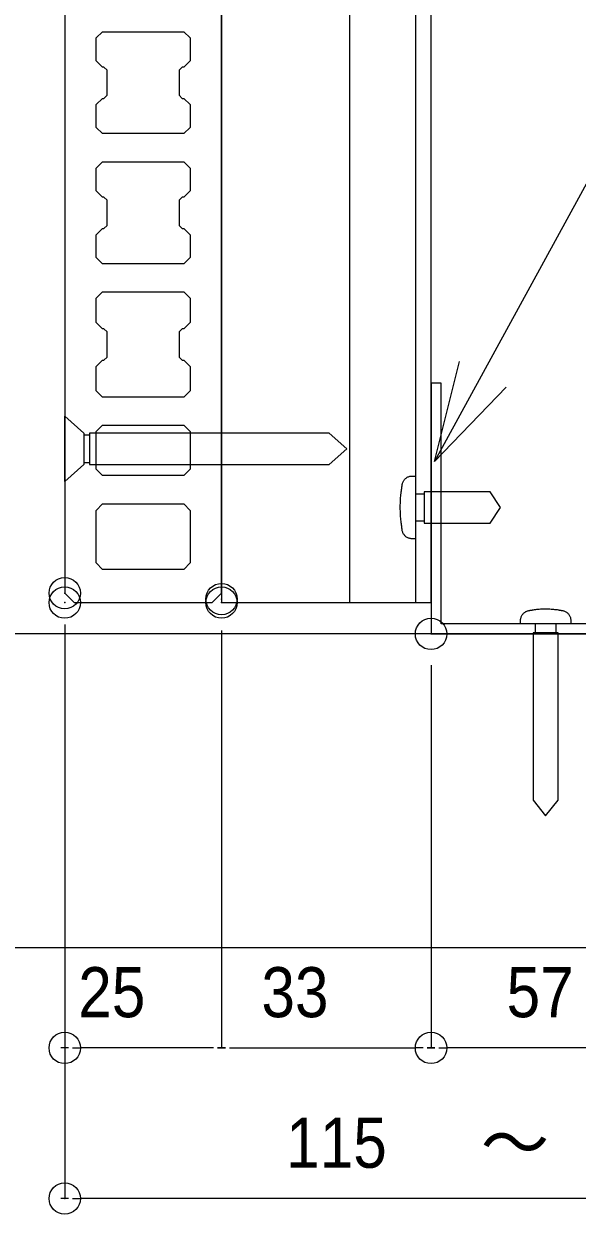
# Model space of a CAD drawing. Units: millimetres, scale not verified. Extents: x -450 to 450, y -136 to 136.
# Drawn here: x 316.69 to 334.33, y -8.65 to 29.3 of the extents above; entities that cross this region are included whole.
import ezdxf
from ezdxf.enums import TextEntityAlignment as Align

# ---------------------------------------------------------------- set-up
doc = ezdxf.new("R2010")
doc.units = ezdxf.units.MM
doc.header["$LTSCALE"] = 2
doc.header["$PDMODE"] = 32
doc.header["$PDSIZE"] = 1
for name, color, linetype, lineweight in [('0-0_一般', 4, 'Continuous', 9), ('0-1_デッキ', 4, 'Continuous', 9), ('0-4_文字', 4, 'Continuous', 9), ('0-5_幕板下地', 1, 'Continuous', 9), ('0-6_ビス', 4, 'Continuous', 9), ('0-9_寸法', 7, 'Continuous', 9), ('0-A_0', 2, 'Continuous', 9)]:
    doc.layers.add(name, color=color, linetype=linetype, lineweight=lineweight)
doc.layers.add('0-B_Defpoints', color=7, linetype='Continuous')
doc.styles.add('Osaka', font='')
doc.styles.get('Osaka').set_extended_font_data('Osaka')

# ---------------------------------------------------------------- blocks, each defined once
blk = doc.blocks.new('グループ-29-1')
at = {"layer": '0-5_幕板下地', "color": 4}
for p, q in [((10751, -4538.53), (10751, -4926.53)), ((10817.8, -4926.53), (10817.8, -4538.53)), ((10751, -4926.53), (10817.8, -4926.53))]:
    blk.add_line(p, q, dxfattribs=at)
at = {"layer": '0-5_幕板下地', "color": 7}
for p, q in [((10791.8, -4538.53), (10791.8, -4926.53)), ((10812.8, -4538.53), (10812.8, -4926.53))]:
    blk.add_line(p, q, dxfattribs=at)
blk = doc.blocks.new('_DOT')
at = {"layer": '0-A_0', "color": 7}
for p, q in [((-1, 0), (-2, 0)), ((-0.5, 0), (0.5, 0))]:
    blk.add_line(p, q, dxfattribs=at)
blk = doc.blocks.new('グループ-164-1')
at = {"layer": '0-5_幕板下地', "color": 4}
for p, q in [((10850.96, -4933.33), (10850.96, -4936.13)), ((10857.75, -4936.13), (10857.75, -4933.33))]:
    blk.add_line(p, q, dxfattribs=at)
for points in [[(10846.35, -4933.33), (10846.35, -4933.28), (10846.35, -4933.22), (10846.35, -4933.17), (10846.35, -4933.12), (10846.35, -4933.07), (10846.35, -4933.02), (10846.35, -4932.96), (10846.35, -4932.91), (10846.35, -4932.86), (10846.35, -4932.81), (10846.35, -4932.75), (10846.35, -4932.7), (10846.35, -4932.65), (10846.35, -4932.6), (10846.35, -4932.54), (10846.35, -4932.49), (10846.35, -4932.44), (10846.35, -4932.39), (10846.35, -4932.34), (10846.35, -4932.28), (10846.35, -4932.23), (10846.36, -4932.07), (10846.37, -4931.87), (10846.4, -4931.67), (10846.44, -4931.46), (10846.5, -4931.26), (10846.57, -4931.06), (10846.66, -4930.86), (10846.76, -4930.66), (10846.87, -4930.47), (10847, -4930.29), (10847.14, -4930.12), (10847.29, -4929.96), (10847.45, -4929.81), (10847.62, -4929.67), (10847.8, -4929.54), (10847.98, -4929.43), (10848.17, -4929.33), (10848.36, -4929.25)], [(10848.36, -4929.25), (10848.56, -4929.18), (10848.75, -4929.12), (10848.95, -4929.07), (10849.08, -4929.05), (10849.14, -4929.04), (10849.2, -4929.03), (10849.26, -4929.02), (10849.32, -4929.01), (10849.38, -4929), (10849.45, -4928.99), (10849.51, -4928.98), (10849.57, -4928.97), (10849.63, -4928.96), (10849.69, -4928.95), (10849.75, -4928.94), (10849.81, -4928.94), (10849.88, -4928.93), (10849.94, -4928.92), (10850, -4928.91), (10850.06, -4928.9), (10850.12, -4928.89), (10850.18, -4928.88), (10850.24, -4928.87), (10850.31, -4928.86), (10850.45, -4928.83), (10850.82, -4928.78), (10851.2, -4928.73), (10851.58, -4928.68), (10851.95, -4928.64), (10852.33, -4928.61), (10852.71, -4928.58), (10853.08, -4928.56), (10853.46, -4928.55), (10853.83, -4928.53), (10854.21, -4928.53), (10854.59, -4928.53), (10854.96, -4928.54), (10855.34, -4928.55), (10855.72, -4928.57)], [(10855.72, -4928.57), (10856.09, -4928.59), (10856.47, -4928.62), (10856.85, -4928.65), (10857.22, -4928.69), (10857.6, -4928.74), (10857.98, -4928.79), (10858.35, -4928.85), (10858.41, -4928.86), (10858.47, -4928.87), (10858.54, -4928.88), (10858.6, -4928.89), (10858.66, -4928.9), (10858.72, -4928.91), (10858.78, -4928.92), (10858.84, -4928.93), (10858.91, -4928.94), (10858.97, -4928.95), (10859.03, -4928.96), (10859.09, -4928.97), (10859.15, -4928.98), (10859.21, -4928.99), (10859.27, -4929), (10859.34, -4929.01), (10859.4, -4929.02), (10859.46, -4929.03), (10859.52, -4929.04), (10859.58, -4929.05), (10859.64, -4929.06), (10859.8, -4929.08), (10860, -4929.13), (10860.19, -4929.19), (10860.39, -4929.27), (10860.58, -4929.35), (10860.77, -4929.46), (10860.95, -4929.57), (10861.13, -4929.7), (10861.3, -4929.84), (10861.46, -4930), (10861.6, -4930.16)], [(10856.89, -4933.33), (10856.14, -4933.33), (10855.39, -4933.33), (10854.63, -4933.33), (10853.88, -4933.33), (10853.13, -4933.33), (10852.38, -4933.33), (10851.62, -4933.33), (10850.87, -4933.33), (10850.12, -4933.33), (10849.36, -4933.33), (10848.61, -4933.33), (10847.86, -4933.33), (10847.11, -4933.33), (10846.35, -4933.33)], [(10861.6, -4930.16), (10861.74, -4930.34), (10861.87, -4930.52), (10861.98, -4930.71), (10862.07, -4930.91), (10862.15, -4931.11), (10862.22, -4931.31), (10862.27, -4931.51), (10862.31, -4931.72), (10862.34, -4931.92), (10862.35, -4932.12), (10862.35, -4932.24), (10862.35, -4932.3), (10862.35, -4932.35), (10862.35, -4932.4), (10862.35, -4932.45), (10862.35, -4932.51), (10862.35, -4932.56), (10862.35, -4932.61), (10862.35, -4932.66), (10862.35, -4932.71), (10862.35, -4932.77), (10862.35, -4932.82), (10862.35, -4932.87), (10862.35, -4932.92), (10862.35, -4932.98), (10862.35, -4933.03), (10862.35, -4933.08), (10862.35, -4933.13), (10862.35, -4933.19), (10862.35, -4933.24), (10862.35, -4933.29), (10862.16, -4933.33), (10861.41, -4933.33), (10860.66, -4933.33), (10859.91, -4933.33), (10859.15, -4933.33), (10858.4, -4933.33), (10857.65, -4933.33), (10856.89, -4933.33)]]:
    blk.add_lwpolyline(points, dxfattribs=at)
blk.add_lwpolyline([(10850.35, -4936.13), (10850.35, -4989.53), (10854.35, -4994.53), (10858.35, -4989.53), (10858.35, -4936.13)], close=True, dxfattribs=at)
blk = doc.blocks.new('グループ-176-1')
at = {"layer": '0-6_ビス'}
for p, q in [((10815.6, -4891.94), (10812.8, -4891.94)), ((10812.8, -4900.43), (10815.6, -4900.43))]:
    blk.add_line(p, q, dxfattribs=at)
for points in [[(10808.04, -4894.48), (10808.06, -4894.01), (10808.09, -4893.54), (10808.12, -4893.07), (10808.16, -4892.6), (10808.21, -4892.13), (10808.26, -4891.66), (10808.32, -4891.19), (10808.33, -4891.08), (10808.35, -4890.98), (10808.36, -4890.87), (10808.37, -4890.77), (10808.39, -4890.67), (10808.4, -4890.56), (10808.41, -4890.46), (10808.43, -4890.36), (10808.44, -4890.25), (10808.45, -4890.15), (10808.47, -4890.04), (10808.48, -4889.94), (10808.49, -4889.84), (10808.51, -4889.73), (10808.52, -4889.63), (10808.53, -4889.53), (10808.55, -4889.42), (10808.56, -4889.32), (10808.57, -4889.21), (10808.59, -4889.11), (10808.6, -4889.01), (10808.62, -4888.83), (10808.67, -4888.63), (10808.72, -4888.43), (10808.79, -4888.23), (10808.88, -4888.03), (10808.98, -4887.83), (10809.09, -4887.64), (10809.22, -4887.46), (10809.36, -4887.29), (10809.52, -4887.12), (10809.68, -4886.97)], [(10809.68, -4886.97), (10809.86, -4886.82), (10810.05, -4886.69), (10810.24, -4886.58), (10810.44, -4886.48), (10810.64, -4886.39), (10810.85, -4886.32), (10811.06, -4886.27), (10811.27, -4886.23), (10811.47, -4886.2), (10811.68, -4886.19), (10811.8, -4886.19), (10811.85, -4886.19), (10811.9, -4886.19), (10811.94, -4886.19), (10811.99, -4886.19), (10812.04, -4886.19), (10812.09, -4886.19), (10812.14, -4886.19), (10812.19, -4886.19), (10812.23, -4886.19), (10812.28, -4886.19), (10812.33, -4886.19), (10812.38, -4886.19), (10812.43, -4886.19), (10812.47, -4886.19), (10812.52, -4886.19), (10812.57, -4886.19), (10812.62, -4886.19), (10812.67, -4886.19), (10812.72, -4886.19), (10812.76, -4886.19), (10812.8, -4886.42), (10812.8, -4887.36), (10812.8, -4888.3), (10812.8, -4889.25), (10812.8, -4890.19), (10812.8, -4891.13), (10812.8, -4892.07), (10812.8, -4893.01)], [(10808.77, -4904.09), (10808.71, -4903.89), (10808.65, -4903.69), (10808.62, -4903.49), (10808.6, -4903.34), (10808.58, -4903.24), (10808.57, -4903.13), (10808.56, -4903.03), (10808.54, -4902.93), (10808.53, -4902.82), (10808.52, -4902.72), (10808.5, -4902.61), (10808.49, -4902.51), (10808.48, -4902.41), (10808.46, -4902.3), (10808.45, -4902.2), (10808.44, -4902.09), (10808.42, -4901.99), (10808.41, -4901.89), (10808.4, -4901.78), (10808.38, -4901.68), (10808.37, -4901.58), (10808.36, -4901.47), (10808.34, -4901.37), (10808.33, -4901.26), (10808.3, -4901.07), (10808.25, -4900.6), (10808.2, -4900.13), (10808.15, -4899.66), (10808.11, -4899.19), (10808.08, -4898.72), (10808.05, -4898.25), (10808.03, -4897.77), (10808.02, -4897.3), (10808, -4896.83), (10808, -4896.36), (10808, -4895.89), (10808.01, -4895.42), (10808.02, -4894.95), (10808.04, -4894.48)], [(10812.8, -4893.01), (10812.8, -4893.95), (10812.8, -4894.89), (10812.8, -4895.83), (10812.8, -4896.77), (10812.8, -4897.72), (10812.8, -4898.66), (10812.8, -4899.6), (10812.8, -4900.54), (10812.8, -4901.48), (10812.8, -4902.42), (10812.8, -4903.36), (10812.8, -4904.3), (10812.8, -4905.25), (10812.8, -4906.19), (10812.8, -4906.19)], [(10812.8, -4906.19), (10812.75, -4906.19), (10812.7, -4906.19), (10812.65, -4906.19), (10812.61, -4906.19), (10812.56, -4906.19), (10812.51, -4906.19), (10812.46, -4906.19), (10812.41, -4906.19), (10812.37, -4906.19), (10812.32, -4906.19), (10812.27, -4906.19), (10812.22, -4906.19), (10812.17, -4906.19), (10812.13, -4906.19), (10812.08, -4906.19), (10812.03, -4906.19), (10811.98, -4906.19), (10811.93, -4906.19), (10811.88, -4906.19), (10811.84, -4906.19), (10811.79, -4906.19), (10811.63, -4906.18), (10811.42, -4906.17), (10811.21, -4906.14), (10811.01, -4906.09), (10810.8, -4906.03), (10810.59, -4905.96), (10810.39, -4905.87), (10810.19, -4905.77), (10810, -4905.65), (10809.81, -4905.52), (10809.64, -4905.37), (10809.48, -4905.21), (10809.32, -4905.04), (10809.19, -4904.87), (10809.06, -4904.68), (10808.95, -4904.49), (10808.85, -4904.29), (10808.77, -4904.09)]]:
    blk.add_lwpolyline(points, dxfattribs=at)
blk.add_lwpolyline([(10815.6, -4901.19), (10836.66, -4901.19), (10840, -4896.19), (10836.66, -4891.19), (10815.6, -4891.19)], close=True, dxfattribs=at)
blk = doc.blocks.new('グループ-297-1')
at = {"layer": '0-6_ビス'}
for p, q in [((10708.87, -4873.2), (10707.07, -4873.2)), ((10707.07, -4881.82), (10708.87, -4881.82))]:
    blk.add_line(p, q, dxfattribs=at)
for points in [[(10707.07, -4882.51), (10701, -4887.91), (10701, -4867.11), (10707.07, -4872.51)], [(10708.87, -4882.51), (10785.37, -4882.51), (10791, -4877.51), (10785.37, -4872.51), (10708.87, -4872.51)]]:
    blk.add_lwpolyline(points, close=True, dxfattribs=at)
blk = doc.blocks.new('グループ-298-1')
at = {"layer": '0-0_一般'}
for points in [[(10704.02, -4926.53), (10747.98, -4926.53), (10751, -4923.51), (10751, -4639.55), (10747.98, -4636.53), (10704.02, -4636.53), (10701, -4639.55), (10701, -4923.51)], [(10713, -4668.03), (10711, -4665.9), (10711, -4649.17), (10713, -4647.03), (10739, -4647.03), (10741, -4649.17), (10741, -4665.9), (10739, -4668.03)], [(10711, -4679.03), (10713, -4677.03), (10739, -4677.03), (10741, -4679.03), (10741, -4691.04), (10739, -4693.04), (10713, -4693.04), (10711.01, -4691.04)], [(10714.5, -4722.78), (10714.5, -4714.78), (10713.5, -4713.78), (10713, -4713.78), (10711, -4711.78), (10711, -4704.03), (10713, -4702.03), (10739, -4702.03), (10741, -4704.03), (10741, -4711.78), (10739, -4713.78), (10738.5, -4713.78), (10737.5, -4714.78), (10737.5, -4722.78), (10738.5, -4723.78), (10739, -4723.78), (10741, -4725.78), (10741, -4733.53), (10739, -4735.53), (10713, -4735.53), (10711, -4733.53), (10711, -4725.78), (10713, -4723.78), (10713.5, -4723.78)], [(10713, -4765.78), (10713.5, -4765.78), (10714.5, -4764.78), (10714.5, -4756.78), (10713.5, -4755.78), (10713, -4755.78), (10711, -4753.78), (10711, -4746.53), (10713, -4744.53), (10739, -4744.53), (10741, -4746.53), (10741, -4753.78), (10739, -4755.78), (10738.5, -4755.78), (10737.5, -4756.78), (10737.5, -4764.78), (10738.5, -4765.78), (10739, -4765.78), (10741, -4767.78), (10741, -4775.03), (10739, -4777.03), (10713, -4777.03), (10711, -4775.03), (10711, -4767.78)], [(10739, -4818.5), (10713, -4818.5), (10711, -4816.5), (10711, -4809.26), (10713, -4807.26), (10713.5, -4807.26), (10714.5, -4806.26), (10714.5, -4798.26), (10713.5, -4797.26), (10713, -4797.26), (10711, -4795.26), (10711, -4788.01), (10713, -4786.01), (10739, -4786.01), (10741, -4788.01), (10741, -4795.26), (10739, -4797.26), (10738.5, -4797.26), (10737.5, -4798.26), (10737.5, -4806.26), (10738.5, -4807.26), (10739, -4807.26), (10741, -4809.26), (10741, -4816.5)], [(10738.5, -4839.25), (10737.5, -4840.25), (10737.5, -4848.25), (10738.5, -4849.25), (10739, -4849.25), (10741, -4851.25), (10741, -4859), (10739, -4861), (10713, -4861), (10711, -4859), (10711, -4851.25), (10713, -4849.25), (10713.5, -4849.25), (10714.5, -4848.25), (10714.5, -4840.25), (10713.5, -4839.25), (10713, -4839.25), (10711, -4837.25), (10711, -4829.5), (10713, -4827.5), (10739, -4827.5), (10741, -4829.5), (10741, -4837.25), (10739, -4839.25)], [(10739, -4870), (10741, -4872), (10741, -4884.01), (10739, -4886.01), (10713, -4886.01), (10711, -4884.01), (10711.01, -4872), (10713, -4870)], [(10711, -4897.14), (10713, -4895), (10739, -4895), (10741, -4897.14), (10741, -4913.87), (10739, -4916), (10713, -4916), (10711, -4913.87)]]:
    blk.add_lwpolyline(points, close=True, dxfattribs=at)
at = {"layer": '0-0_一般', "color": 1}
for p in [(10701, -4636.53), (10751, -4636.53), (10701, -4926.53), (10751, -4926.53)]:
    blk.add_point(p, dxfattribs=at)

msp = doc.modelspace()

# ---------------------------------------------------------------- linework, layer by layer
at = {"layer": '0-0_一般', "color": 1}
msp.add_line((423.594, 9.847), (288.693, 9.847), dxfattribs=at)
at = {"layer": '0-0_一般', "color": 7}
msp.add_lwpolyline([(423.594, 9.847), (288.693, 9.847), (288.693, -0.153), (423.594, -0.153)], close=True, dxfattribs=at)
at = {"layer": '0-4_文字'}
msp.add_line((337.305, 29.114), (329.788, 15.347), dxfattribs=at)
msp.add_lwpolyline([(332.071, 17.712), (329.788, 15.347), (330.583, 18.536)], dxfattribs=at)
at = {"layer": '0-5_幕板下地', "color": 4}
msp.add_lwpolyline([(329.673, 17.847), (329.673, 9.847), (337.673, 9.847), (337.673, 10.167), (329.993, 10.167), (329.993, 17.847)], close=True, dxfattribs=at)
at = {"layer": '0-9_寸法'}
for p, q in [((317.993, 10.147), (317.993, -3.353)), ((317.993, 10.147), (317.993, -8.153)), ((322.993, 9.958), (322.993, -3.353)), ((322.993, 9.958), (322.993, -3.353)), ((329.673, 8.847), (329.673, -3.353)), ((329.673, 8.847), (329.673, -3.353)), ((322.493, -3.353), (318.494, -3.353)), ((323.494, -3.353), (329.173, -3.353)), ((347.493, -3.353), (330.174, -3.353)), ((347.493, -8.153), (318.494, -8.153))]:
    msp.add_line(p, q, dxfattribs=at)
at = {"layer": '0-B_Defpoints'}
for p in [(317.993, 11.147), (322.993, 10.958), (329.673, 9.847), (317.993, -3.353), (329.673, -3.353), (317.993, -8.153)]:
    msp.add_point(p, dxfattribs=at)

# ---------------------------------------------------------------- block references
at = {"layer": '0-1_デッキ', "xscale": 0.1, "yscale": 0.1}
msp.add_blockref('グループ-298-1', (-752.107, 503.5), dxfattribs=at)
at = {"layer": '0-5_幕板下地', "xscale": 0.1, "yscale": 0.1}
for name in ['グループ-29-1', 'グループ-164-1']:
    msp.add_blockref(name, (-752.107, 503.5), dxfattribs=at)
at = {"layer": '0-6_ビス', "xscale": 0.1, "yscale": 0.1}
for name in ['グループ-297-1', 'グループ-176-1']:
    msp.add_blockref(name, (-752.107, 503.5), dxfattribs=at)
at = {"layer": '0-9_寸法', "xscale": 0.2503723, "yscale": 0.2503723, "rotation": 180}
for p in [(317.993, -3.353), (322.993, -3.353), (329.673, -3.353), (317.993, -8.153)]:
    msp.add_blockref('_DOT', p, dxfattribs=at)
at = {"layer": '0-9_寸法', "xscale": 0.2503723, "yscale": 0.2503723}
for p in [(322.993, -3.353), (329.673, -3.353)]:
    msp.add_blockref('_DOT', p, dxfattribs=at)

# ---------------------------------------------------------------- texts
at = {"layer": '0-9_寸法', "style": 'Osaka', "width": 0.9}
for s, p in [('25', (318.425, -2.853)), ('33', (324.265, -2.853)), ('57', (332.083, -2.853)), ('115', (325.054, -7.653))]:
    msp.add_text(s, height=1.598, dxfattribs=at).set_placement(p, align=Align.BOTTOM_LEFT)
at = {"layer": '0-9_寸法', "style": 'Osaka'}
msp.add_text('～', height=1.598, dxfattribs=at).set_placement((331.259, -7.653), align=Align.BOTTOM_LEFT)

doc.saveas('drawing.dxf')
